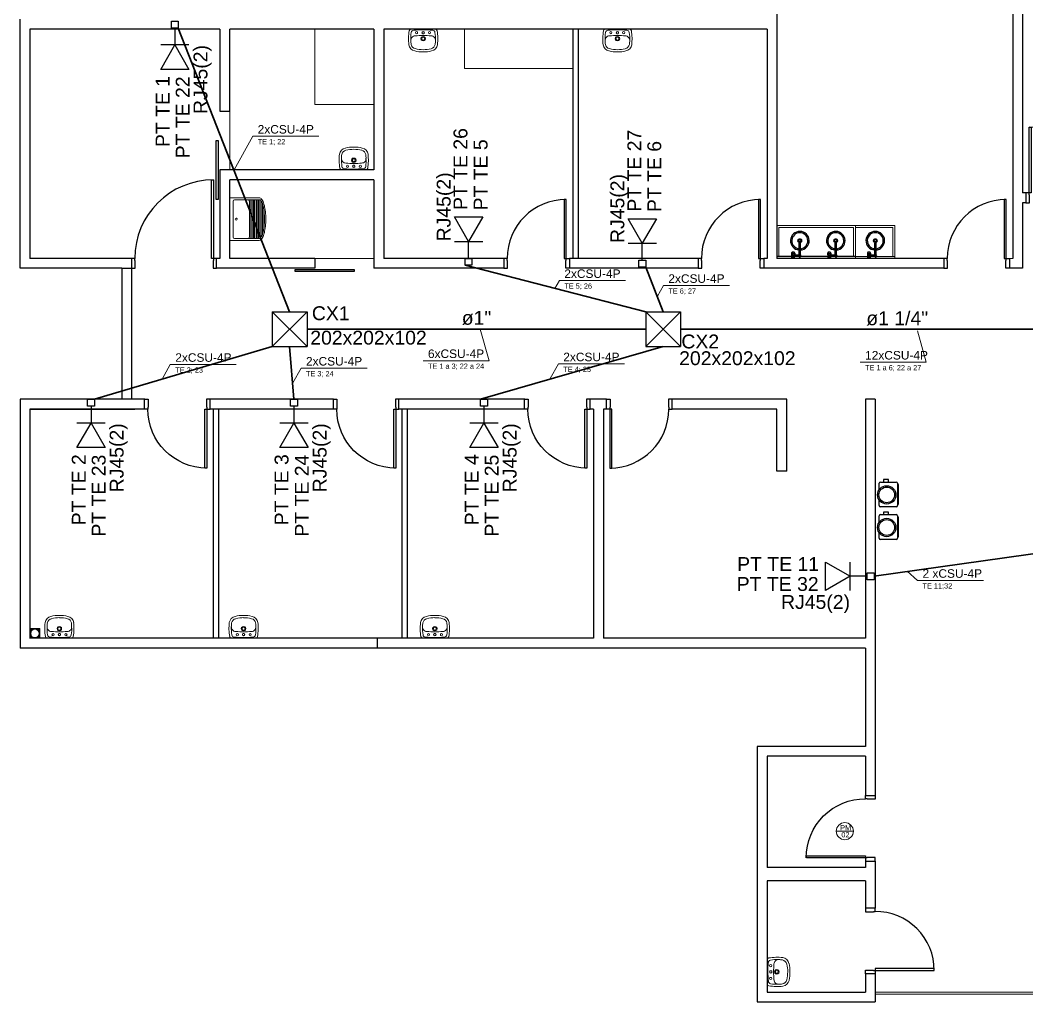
# Model space of a CAD drawing. Header units: millimetres. Extents: x -258 to 42, y -1396 to 15.
# Drawn here: x -258.31 to -242.95, y -95.62 to -80.64 of the extents above; entities that cross this region are included whole.
import ezdxf

# ---------------------------------------------------------------- set-up
doc = ezdxf.new("R2010")
doc.units = ezdxf.units.MM
doc.header["$LTSCALE"] = 10
doc.header["$MEASUREMENT"] = 0
doc.linetypes.add('HIDDEN', pattern=[9.525, 6.35, -3.175])
for name, color, linetype in [('APCOZ', 7, 'Continuous'), ('APCOZ-I', 251, 'Continuous'), ('Layout_Equipamentos', 7, 'Continuous'), ('P-SIMBOL', 170, 'Continuous'), ('PAREDES', 8, 'Continuous'), ('PORTAS', 8, 'Continuous'), ('TEXTO01', 7, 'Continuous'), ('TUBO DE COLETA', 7, 'Continuous')]:
    doc.layers.add(name, color=color, linetype=linetype)
for name, color, linetype, lineweight in [('at_Entity', 7, 'Continuous', 9), ('CE-Condutos', 6, 'Continuous', 30), ('CE-Textos condutos', 7, 'Continuous', 20), ('CE-Textos fios', 7, 'Continuous', 20), ('CE-Textos pontos', 5, 'Continuous', 20)]:
    doc.layers.add(name, color=color, linetype=linetype, lineweight=lineweight)
doc.styles.add('Arial', font='arial.ttf')
doc.styles.add('TEXTO1', font='swissko.ttf', dxfattribs={"width": 0.6, "height": 0.1})

# ---------------------------------------------------------------- blocks, each defined once
blk = doc.blocks.new('A$C1E546F2D')
at = {"layer": 'PORTAS'}
for points in [[(0.921, 0.15), (0.951, 0.15), (0.951, 1.05), (0.921, 1.05), (0.921, 0.15)], [(0, 0.15), (0, 0), (0.055, 0), (0.055, 0.121), (0.051, 0.121), (0.051, 0.15), (0, 0.15)], [(1.001, 0.15), (1.001, 0), (0.946, 0), (0.946, 0.121), (0.951, 0.121), (0.951, 0.15), (1.001, 0.15)]]:
    blk.add_lwpolyline(points, dxfattribs=at)
blk.add_arc((0.951, 0.15), 0.9, 90, 180, dxfattribs=at)
blk = doc.blocks.new('A$C339E2C68')
at = {"layer": 'PORTAS'}
blk.add_lwpolyline([(1.222, 1.351), (1.251, 1.351), (1.251, 0.15), (1.222, 0.15)], close=True, dxfattribs=at)
for points in [[(0.051, 0.15), (0, 0.15), (0, 0), (0.055, 0), (0.055, 0.121), (0.051, 0.121), (0.051, 0.15)], [(1.3, 0), (1.3, 0.15), (1.251, 0.15), (1.251, 0.121), (1.245, 0.121), (1.245, 0), (1.3, 0)]]:
    blk.add_lwpolyline(points, dxfattribs=at)
blk.add_arc((1.251, 0.15), 1.2, 90, 180, dxfattribs=at)
blk = doc.blocks.new('A$C47793E6F')
at = {"layer": 'PORTAS'}
blk.add_lwpolyline([(0.049, 1.152), (0.08, 1.152), (0.08, 0.15), (0.049, 0.15)], close=True, dxfattribs=at)
for points in [[(0, 0.15), (0, 0), (0.055, 0), (0.055, 0.121), (0.049, 0.121), (0.049, 0.15), (0, 0.15)], [(1.099, 0.15), (1.099, 0), (1.044, 0), (1.044, 0.121), (1.05, 0.121), (1.05, 0.15), (1.099, 0.15)]]:
    blk.add_lwpolyline(points, dxfattribs=at)
blk.add_arc((0.049, 0.15), 1.001, 0, 90, dxfattribs=at)
blk = doc.blocks.new('A$C05146D35')
at = {"layer": 'PORTAS'}
for points in [[(0.148, 1.001), (0, 1.001), (0, 0.946), (0.121, 0.946), (0.121, 0.951), (0.148, 0.951), (0.148, 1.001)], [(0.148, 0), (0, 0), (0, 0.055), (0.121, 0.055), (0.121, 0.051), (0.148, 0.051), (0.148, 0)], [(0.148, 0.08), (0.148, 0.051), (1.048, 0.051), (1.048, 0.08), (0.148, 0.08)]]:
    blk.add_lwpolyline(points, dxfattribs=at)
blk.add_arc((0.15, 0.051), 0.9, 0.0001, 90.1399, dxfattribs=at)
blk = doc.blocks.new('new block12')
at = {"layer": 'at_Entity', "color": 0}
for p, q in [((-0.19, 0), (0, 0)), ((-0.114, 0.055), (-0.108, 0.066)), ((-0.108, 0.042), (-0.114, 0.055)), ((-0.108, 0.066), (-0.097, 0.072)), ((-0.097, 0.036), (-0.108, 0.042)), ((-0.097, 0.072), (-0.085, 0.066)), ((-0.085, 0.042), (-0.097, 0.036)), ((-0.085, 0.066), (-0.08, 0.055)), ((-0.08, 0.055), (-0.085, 0.042)), ((-0.063, 0), (0.125, 0)), ((0, 0), (0.193, 0)), ((0.083, 0.055), (0.087, 0.066)), ((0.087, 0.042), (0.083, 0.055)), ((0.087, 0.066), (0.099, 0.072)), ((0.099, 0.036), (0.087, 0.042)), ((0.099, 0.072), (0.11, 0.066)), ((0.11, 0.042), (0.099, 0.036)), ((0.11, 0.066), (0.116, 0.055)), ((0.116, 0.055), (0.11, 0.042))]:
    blk.add_line(p, q, dxfattribs=at)
for centre, radius, start, end in [((-0.104, 0.219), 0.117, 102.514, 169.9443), ((-0.012, -0.125), 0.474, 88.698, 104.4219), ((0.014, -0.261), 0.577, 91.3524, 103.5038), ((0.01, -0.125), 0.474, 75.6368, 91.3415), ((-0.013, -0.257), 0.572, 76.4579, 88.6966), ((0.108, 0.225), 0.111, 7.7196, 79.5925), ((0.53, 0.153), 0.754, 173.4134, 189.6929), ((0.425, 0.149), 0.614, 177.3231, 189.2415), ((0.123, 0.188), 0.311, 171.3221, 181.8265), ((-0.117, 0.174), 0.0716, 176.6025, 219.5997), ((-0.102, 0.216), 0.0847, 102.9461, 167.2809), ((-0.001, 0.147), 0.0349, 150.0032, 209.9968), ((-0.001, 0.147), 0.0349, 90, 149.9929), ((-0.001, 0.147), 0.0222, 90, 180), ((-0.001, 0.147), 0.0349, 29.9968, 89.9993), ((-0.001, 0.147), 0.0222, 360, 90), ((-0.001, 0.147), 0.0349, 330.0032, 29.9968), ((0.105, 0.222), 0.0784, 8.4194, 78.3837), ((0.108, 0.173), 0.0781, 324.6525, 2.8394), ((-0.262, 0.132), 0.45, 349.782, 5.7972), ((-0.133, 0.188), 0.319, 357.9946, 8.1696), ((-0.531, 0.154), 0.753, 350.2791, 6.5765), ((-0.165, 0.045), 0.0522, 200.5417, 238.93), ((-0.143, 0.057), 0.0385, 188.7558, 265.6127), ((-0.121, 0.171), 0.0667, 220.3438, 269.4487), ((-0.007, 1.728), 1.716, 265.3753, 270.2103), ((0.002, 1.574), 1.475, 265.1896, 269.9391), ((-0.001, 0.147), 0.0349, 209.9968, 269.9993), ((-0.001, 0.147), 0.0222, 180, 270), ((-0.001, 0.056), 0.018, 150.0128, 209.9872), ((-0.001, 0.056), 0.018, 90, 150.0398), ((-0.001, 0.056), 0.018, 210.0191, 270.0367), ((-0.001, 0.147), 0.0222, 270.0097, 360), ((-0.001, 0.147), 0.0349, 270, 329.9929), ((-0.001, 1.452), 1.353, 270.0208, 275.0951), ((-0.001, 0.056), 0.018, 30.0191, 90.0367), ((-0.001, 0.056), 0.018, 270, 330.0398), ((-0.001, 1.892), 1.879, 270, 274.4144), ((-0.001, 0.056), 0.018, 330.0128, 29.9872), ((0.123, 0.168), 0.0631, 266.7732, 320.7547), ((0.141, 0.059), 0.0402, 273.114, 350.3928), ((0.174, 0.034), 0.0386, 297.8673, 348.5693)]:
    blk.add_arc(centre, radius, start, end, dxfattribs=at)
blk = doc.blocks.new('new block11')
at = {"layer": 'at_Entity', "color": 0}
for p, q in [((0, 0.325), (0.449, 0.325)), ((0, 0.325), (0, -0.325)), ((0.459, 0.323), (0.449, 0.325)), ((0.468, 0.321), (0.459, 0.323)), ((0.476, 0.314), (0.468, 0.321)), ((0.485, 0.306), (0.476, 0.314)), ((0.049, 0.274), (0.049, -0.276)), ((0.07, 0.295), (0.279, 0.295)), ((0.466, 0.295), (0.279, 0.295)), ((0.3, 0.274), (0.3, -0.276)), ((0.32, 0.295), (0.32, -0.295)), ((0.339, 0.295), (0.339, -0.295)), ((0.36, 0.295), (0.36, -0.295)), ((0.379, 0.295), (0.379, -0.295)), ((0.4, 0.295), (0.4, -0.295)), ((0.419, 0.295), (0.419, -0.295)), ((0.44, 0.295), (0.44, -0.295)), ((0.459, 0.295), (0.459, -0.295)), ((0.472, 0.287), (0.466, 0.295)), ((0.478, 0.278), (0.472, 0.287)), ((0.485, 0.268), (0.478, 0.278)), ((0.48, -0.275), (0.48, 0.275)), ((0.48, 0.275), (0.48, -0.275)), ((0.491, 0.295), (0.485, 0.306)), ((0.491, 0.253), (0.485, 0.268)), ((0.499, 0.28), (0.491, 0.295)), ((0.497, 0.238), (0.491, 0.253)), ((0.502, 0.221), (0.497, 0.238)), ((0.508, 0.266), (0.499, 0.28)), ((0.499, 0.23), (0.499, -0.23)), ((0.508, 0.202), (0.502, 0.221)), ((0.514, 0.249), (0.508, 0.266)), ((0.512, 0.181), (0.508, 0.202)), ((0.516, 0.16), (0.512, 0.181)), ((0.521, 0.23), (0.514, 0.249)), ((0.521, 0.139), (0.516, 0.16)), ((0.527, 0.208), (0.521, 0.23)), ((0.531, 0.185), (0.527, 0.208)), ((0.535, 0.162), (0.531, 0.185)), ((0.54, 0.136), (0.535, 0.162)), ((0.518, 0.149), (0.518, -0.149)), ((0.523, 0.115), (0.521, 0.139)), ((0.525, 0.092), (0.523, 0.115)), ((0.529, 0.045), (0.525, 0.092)), ((0.529, 0.022), (0.529, 0.045)), ((0.529, -0.001), (0.529, 0.022)), ((0.544, 0.111), (0.54, 0.136)), ((0.546, 0.084), (0.544, 0.111)), ((0.548, 0.056), (0.546, 0.084)), ((0.548, 0.029), (0.548, 0.056)), ((0.55, -0.001), (0.548, 0.029)), ((0.516, -0.16), (0.521, -0.139)), ((0.521, -0.139), (0.523, -0.115)), ((0.523, -0.115), (0.525, -0.092)), ((0.525, -0.092), (0.529, -0.045)), ((0.529, -0.022), (0.529, -0.001)), ((0.529, -0.045), (0.529, -0.022)), ((0.535, -0.162), (0.54, -0.136)), ((0.54, -0.136), (0.544, -0.111)), ((0.544, -0.111), (0.546, -0.084)), ((0.546, -0.084), (0.548, -0.056)), ((0.548, -0.029), (0.55, -0.001)), ((0.548, -0.056), (0.548, -0.029)), ((0.07, -0.295), (0.279, -0.295)), ((0.466, -0.295), (0.279, -0.295)), ((0.466, -0.295), (0.472, -0.289)), ((0.472, -0.289), (0.478, -0.278)), ((0.476, -0.314), (0.485, -0.306)), ((0.478, -0.278), (0.485, -0.268)), ((0.485, -0.268), (0.491, -0.253)), ((0.485, -0.306), (0.491, -0.295)), ((0.491, -0.253), (0.497, -0.238)), ((0.491, -0.295), (0.499, -0.282)), ((0.497, -0.238), (0.502, -0.221)), ((0.499, -0.282), (0.508, -0.266)), ((0.502, -0.221), (0.508, -0.202)), ((0.508, -0.202), (0.512, -0.181)), ((0.508, -0.266), (0.514, -0.249)), ((0.512, -0.181), (0.516, -0.16)), ((0.514, -0.249), (0.521, -0.23)), ((0.521, -0.23), (0.527, -0.208)), ((0.527, -0.208), (0.531, -0.187)), ((0.531, -0.187), (0.535, -0.162)), ((0, -0.325), (0.449, -0.325)), ((0.449, -0.325), (0.459, -0.325)), ((0.459, -0.325), (0.468, -0.321)), ((0.468, -0.321), (0.476, -0.314))]:
    blk.add_line(p, q, dxfattribs=at)
for centre, radius, start, end in [((0.069, 0.275), 0.0201, 90, 180), ((0.277, 0.271), 0.0239, 6.5549, 86.2395), ((0.098, 0), 0.0159, 90, 180), ((0.098, 0), 0.0159, 360, 90), ((0.098, 0), 0.0159, 180, 270), ((0.098, 0), 0.0159, 270, 0), ((0.069, -0.275), 0.0201, 180, 270), ((0.276, -0.27), 0.0248, 274.4216, 346.7859)]:
    blk.add_arc(centre, radius, start, end, dxfattribs=at)
blk = doc.blocks.new('A$C3E1E0E25')
at = {"linetype": 'HIDDEN'}
h = blk.add_hatch(color=7, dxfattribs=at)
h.dxf.hatch_style = 1
h.paths.add_polyline_path([(0.15, 0.148), (0, 0.148), (0, 0), (0.15, 0)])
h.paths.add_polyline_path([(0.012, 0.074, -1), (0.139, 0.074, -1)], flags=16)
at = {"layer": 'at_Entity'}
blk.add_lwpolyline([(0, 0.148), (0.15, 0.148), (0.15, 0), (0, 0)], close=True, dxfattribs=at)
blk.add_circle((0.075, 0.074), 0.0636, dxfattribs=at)
blk = doc.blocks.new('bebedouro')
for p, q in [((48032.214, -8896.667), (48032.214, -8896.571)), ((48032.234, -8896.551), (48032.474, -8896.551)), ((48032.494, -8896.571), (48032.494, -8896.911)), ((48032.214, -8896.911), (48032.214, -8896.827)), ((48032.474, -8896.931), (48032.234, -8896.931))]:
    blk.add_line(p, q)
for points in [[(48032.354, -8896.551), (48032.354, -8896.511), (48032.279, -8896.511), (48032.279, -8896.551)], [(48032.494, -8896.89), (48032.509, -8896.89), (48032.509, -8896.591), (48032.494, -8896.591)]]:
    blk.add_lwpolyline(points)
for radius in [0.14, 0.12]:
    blk.add_circle((48032.329, -8896.747), radius)
for centre, start, end in [((48032.234, -8896.571), 90, 180), ((48032.474, -8896.571), 0, 90), ((48032.234, -8896.911), 180, 270), ((48032.474, -8896.911), 270, 0)]:
    blk.add_arc(centre, 0.02, start, end)

msp = doc.modelspace()

# ---------------------------------------------------------------- linework, layer by layer
for centre, radius in [((-246.416, -84.003), 0.028), ((-246.416, -84.003), 0.0177), ((-245.867, -84.003), 0.028), ((-245.867, -84.003), 0.0177), ((-245.265, -84.003), 0.028), ((-245.265, -84.003), 0.0177)]:
    msp.add_circle(centre, radius)
for centre, radius, start, end in [((-246.416, -84.003), 0.142, 273.539, 265.6204), ((-245.867, -84.003), 0.142, 273.539, 265.6204), ((-245.265, -84.003), 0.142, 273.539, 265.6204), ((-246.416, -84.003), 0.122, 274.1108, 264.9123), ((-245.867, -84.003), 0.122, 274.1108, 264.9123), ((-245.265, -84.003), 0.122, 274.1108, 264.9123)]:
    msp.add_arc(centre, radius, start, end)
at = {"layer": 'APCOZ'}
for p, q in [((-246.427, -84.219), (-246.427, -84.048)), ((-246.407, -84.219), (-246.407, -84.048)), ((-245.875, -84.219), (-245.875, -84.048)), ((-245.855, -84.219), (-245.855, -84.048)), ((-245.27, -84.219), (-245.27, -84.048)), ((-245.25, -84.219), (-245.25, -84.048)), ((-246.536, -84.252), (-246.547, -84.273)), ((-246.544, -84.194), (-246.544, -84.215)), ((-246.536, -84.252), (-246.536, -84.228)), ((-246.501, -84.252), (-246.501, -84.243)), ((-246.431, -84.243), (-246.501, -84.243)), ((-246.501, -84.252), (-246.49, -84.273)), ((-246.431, -84.223), (-246.496, -84.223)), ((-246.494, -84.194), (-246.494, -84.215)), ((-245.985, -84.252), (-245.995, -84.273)), ((-245.992, -84.194), (-245.992, -84.215)), ((-245.985, -84.252), (-245.985, -84.228)), ((-245.949, -84.252), (-245.949, -84.243)), ((-245.88, -84.243), (-245.949, -84.243)), ((-245.949, -84.252), (-245.939, -84.273)), ((-245.88, -84.223), (-245.944, -84.223)), ((-245.942, -84.194), (-245.942, -84.215)), ((-245.379, -84.252), (-245.389, -84.273)), ((-245.386, -84.194), (-245.386, -84.215)), ((-245.379, -84.252), (-245.379, -84.228)), ((-245.343, -84.252), (-245.343, -84.243)), ((-245.274, -84.243), (-245.343, -84.243)), ((-245.343, -84.252), (-245.333, -84.273)), ((-245.274, -84.223), (-245.338, -84.223)), ((-245.336, -84.194), (-245.336, -84.215))]:
    msp.add_line(p, q, dxfattribs=at)
at = {"layer": 'APCOZ', "linetype": 'Continuous'}
for points in [[(-246.494, -84.193, 0), (-246.494, -84.19, 0), (-246.495, -84.187, 0), (-246.497, -84.184, 0), (-246.5, -84.181, 0), (-246.504, -84.179, 0), (-246.508, -84.178, 0), (-246.512, -84.177, 0), (-246.516, -84.176, 0), (-246.521, -84.176, 0), (-246.525, -84.177, 0), (-246.529, -84.178, 0), (-246.533, -84.179, 0), (-246.537, -84.181, 0), (-246.54, -84.184, 0), (-246.542, -84.187, 0), (-246.543, -84.19, 0), (-246.544, -84.193, 0)], [(-246.544, -84.215, 0), (-246.543, -84.218, 0), (-246.542, -84.221, 0), (-246.541, -84.223, 0), (-246.539, -84.226, 0), (-246.536, -84.228, 0)], [(-246.496, -84.223, 0), (-246.495, -84.221, 0), (-246.494, -84.22, 0), (-246.494, -84.218, 0), (-246.494, -84.217, 0), (-246.494, -84.215, 0)], [(-245.942, -84.193, 0), (-245.943, -84.19, 0), (-245.944, -84.187, 0), (-245.946, -84.184, 0), (-245.949, -84.181, 0), (-245.952, -84.179, 0), (-245.956, -84.178, 0), (-245.96, -84.177, 0), (-245.965, -84.176, 0), (-245.969, -84.176, 0), (-245.974, -84.177, 0), (-245.978, -84.178, 0), (-245.982, -84.179, 0), (-245.985, -84.181, 0), (-245.988, -84.184, 0), (-245.99, -84.187, 0), (-245.991, -84.19, 0), (-245.992, -84.193, 0)], [(-245.992, -84.215, 0), (-245.992, -84.218, 0), (-245.991, -84.221, 0), (-245.989, -84.223, 0), (-245.987, -84.226, 0), (-245.985, -84.228, 0)], [(-245.944, -84.223, 0), (-245.943, -84.221, 0), (-245.943, -84.22, 0), (-245.942, -84.218, 0), (-245.942, -84.217, 0), (-245.942, -84.215, 0)], [(-245.336, -84.193, 0), (-245.337, -84.19, 0), (-245.338, -84.187, 0), (-245.34, -84.184, 0), (-245.343, -84.181, 0), (-245.346, -84.179, 0), (-245.35, -84.178, 0), (-245.354, -84.177, 0), (-245.359, -84.176, 0), (-245.363, -84.176, 0), (-245.368, -84.177, 0), (-245.372, -84.178, 0), (-245.376, -84.179, 0), (-245.379, -84.181, 0), (-245.382, -84.184, 0), (-245.384, -84.187, 0), (-245.386, -84.19, 0), (-245.386, -84.193, 0)], [(-245.386, -84.215, 0), (-245.386, -84.218, 0), (-245.385, -84.221, 0), (-245.383, -84.223, 0), (-245.381, -84.226, 0), (-245.379, -84.228, 0)], [(-245.338, -84.223, 0), (-245.338, -84.221, 0), (-245.337, -84.22, 0), (-245.336, -84.218, 0), (-245.336, -84.217, 0), (-245.336, -84.215, 0)]]:
    msp.add_polyline3d(points, dxfattribs=at)
at = {"layer": 'APCOZ'}
for centre, radius, start, end in [((-246.417, -84.043), 0.0112, 333.7208, 206.2792), ((-245.865, -84.043), 0.0112, 333.7208, 206.2792), ((-245.26, -84.043), 0.0112, 333.7208, 206.2792), ((-246.417, -84.233), 0.0173, 125.4187, 144.5813), ((-246.417, -84.233), 0.0173, 215.4187, 324.5813), ((-246.417, -84.233), 0.0173, 35.4187, 54.5813), ((-246.417, -84.233), 0.0173, 324.5813, 35.4187), ((-245.865, -84.233), 0.0173, 125.4187, 144.5813), ((-245.865, -84.233), 0.0173, 215.4187, 324.5813), ((-245.865, -84.233), 0.0173, 35.4187, 54.5813), ((-245.865, -84.233), 0.0173, 324.5813, 35.4187), ((-245.26, -84.233), 0.0173, 125.4187, 144.5813), ((-245.26, -84.233), 0.0173, 215.4187, 324.5813), ((-245.26, -84.233), 0.0173, 35.4187, 54.5813), ((-245.26, -84.233), 0.0173, 324.5813, 35.4187)]:
    msp.add_arc(centre, radius, start, end, dxfattribs=at)
at = {"layer": 'APCOZ-I'}
for p, q in [((-246.427, -84.048), (-246.427, -84.043)), ((-246.407, -84.048), (-246.407, -84.043)), ((-245.875, -84.048), (-245.875, -84.043)), ((-245.855, -84.048), (-245.855, -84.043)), ((-245.27, -84.048), (-245.27, -84.043)), ((-245.25, -84.048), (-245.25, -84.043)), ((-246.536, -84.252), (-246.501, -84.252)), ((-246.534, -84.207), (-246.534, -84.229)), ((-246.503, -84.207), (-246.503, -84.229)), ((-246.501, -84.243), (-246.501, -84.228)), ((-246.427, -84.236), (-246.427, -84.219)), ((-246.407, -84.236), (-246.407, -84.219)), ((-245.985, -84.252), (-245.949, -84.252)), ((-245.983, -84.207), (-245.983, -84.229)), ((-245.951, -84.207), (-245.951, -84.229)), ((-245.949, -84.243), (-245.949, -84.228)), ((-245.875, -84.236), (-245.875, -84.219)), ((-245.855, -84.236), (-245.855, -84.219)), ((-245.379, -84.252), (-245.343, -84.252)), ((-245.377, -84.207), (-245.377, -84.229)), ((-245.345, -84.207), (-245.345, -84.229)), ((-245.343, -84.243), (-245.343, -84.228)), ((-245.27, -84.236), (-245.27, -84.219)), ((-245.25, -84.236), (-245.25, -84.219))]:
    msp.add_line(p, q, dxfattribs=at)
at = {"layer": 'APCOZ-I', "linetype": 'Continuous'}
for points in [[(-246.544, -84.193, 0), (-246.543, -84.196, 0), (-246.542, -84.199, 0), (-246.541, -84.202, 0), (-246.538, -84.204, 0), (-246.535, -84.207, 0)], [(-246.538, -84.19, 0), (-246.538, -84.192, 0), (-246.536, -84.194, 0), (-246.534, -84.196, 0), (-246.532, -84.198, 0), (-246.529, -84.199, 0), (-246.525, -84.2, 0), (-246.521, -84.201, 0), (-246.518, -84.201, 0), (-246.514, -84.2, 0), (-246.51, -84.2, 0), (-246.507, -84.198, 0), (-246.504, -84.197, 0), (-246.501, -84.195, 0), (-246.5, -84.193, 0), (-246.499, -84.191, 0), (-246.499, -84.189, 0), (-246.5, -84.187, 0), (-246.501, -84.185, 0), (-246.504, -84.183, 0), (-246.507, -84.181, 0), (-246.51, -84.18, 0), (-246.514, -84.18, 0), (-246.518, -84.179, 0), (-246.521, -84.179, 0), (-246.525, -84.18, 0), (-246.529, -84.181, 0), (-246.532, -84.182, 0), (-246.534, -84.184, 0), (-246.536, -84.186, 0), (-246.538, -84.188, 0), (-246.538, -84.19, 0)], [(-246.536, -84.228, 0), (-246.536, -84.228, 0), (-246.536, -84.228, 0), (-246.535, -84.228, 0), (-246.535, -84.228, 0), (-246.535, -84.228, 0)], [(-246.502, -84.207, 0), (-246.499, -84.205, 0), (-246.497, -84.202, 0), (-246.495, -84.199, 0), (-246.494, -84.197, 0), (-246.494, -84.194, 0)], [(-246.502, -84.228, 0), (-246.502, -84.228, 0), (-246.502, -84.228, 0), (-246.501, -84.228, 0), (-246.501, -84.228, 0), (-246.501, -84.228, 0)], [(-246.501, -84.228, 0), (-246.5, -84.227, 0), (-246.499, -84.226, 0), (-246.498, -84.225, 0), (-246.497, -84.224, 0), (-246.496, -84.223, 0)], [(-245.992, -84.193, 0), (-245.992, -84.196, 0), (-245.991, -84.199, 0), (-245.989, -84.202, 0), (-245.987, -84.204, 0), (-245.984, -84.207, 0)], [(-245.986, -84.19, 0), (-245.986, -84.192, 0), (-245.985, -84.194, 0), (-245.983, -84.196, 0), (-245.98, -84.198, 0), (-245.977, -84.199, 0), (-245.974, -84.2, 0), (-245.97, -84.201, 0), (-245.966, -84.201, 0), (-245.962, -84.2, 0), (-245.958, -84.2, 0), (-245.955, -84.198, 0), (-245.952, -84.197, 0), (-245.95, -84.195, 0), (-245.948, -84.193, 0), (-245.948, -84.191, 0), (-245.948, -84.189, 0), (-245.948, -84.187, 0), (-245.95, -84.185, 0), (-245.952, -84.183, 0), (-245.955, -84.181, 0), (-245.958, -84.18, 0), (-245.962, -84.18, 0), (-245.966, -84.179, 0), (-245.97, -84.179, 0), (-245.974, -84.18, 0), (-245.977, -84.181, 0), (-245.98, -84.182, 0), (-245.983, -84.184, 0), (-245.985, -84.186, 0), (-245.986, -84.188, 0), (-245.986, -84.19, 0)], [(-245.985, -84.228, 0), (-245.984, -84.228, 0), (-245.984, -84.228, 0), (-245.984, -84.228, 0), (-245.984, -84.228, 0), (-245.983, -84.228, 0)], [(-245.951, -84.228, 0), (-245.95, -84.228, 0), (-245.95, -84.228, 0), (-245.95, -84.228, 0), (-245.95, -84.228, 0), (-245.949, -84.228, 0)], [(-245.95, -84.207, 0), (-245.947, -84.205, 0), (-245.945, -84.202, 0), (-245.943, -84.199, 0), (-245.942, -84.197, 0), (-245.942, -84.194, 0)], [(-245.949, -84.228, 0), (-245.948, -84.227, 0), (-245.947, -84.226, 0), (-245.946, -84.225, 0), (-245.945, -84.224, 0), (-245.944, -84.223, 0)], [(-245.386, -84.193, 0), (-245.386, -84.196, 0), (-245.385, -84.199, 0), (-245.383, -84.202, 0), (-245.381, -84.204, 0), (-245.378, -84.207, 0)], [(-245.381, -84.19, 0), (-245.38, -84.192, 0), (-245.379, -84.194, 0), (-245.377, -84.196, 0), (-245.374, -84.198, 0), (-245.371, -84.199, 0), (-245.368, -84.2, 0), (-245.364, -84.201, 0), (-245.36, -84.201, 0), (-245.356, -84.2, 0), (-245.352, -84.2, 0), (-245.349, -84.198, 0), (-245.346, -84.197, 0), (-245.344, -84.195, 0), (-245.342, -84.193, 0), (-245.342, -84.191, 0), (-245.342, -84.189, 0), (-245.342, -84.187, 0), (-245.344, -84.185, 0), (-245.346, -84.183, 0), (-245.349, -84.181, 0), (-245.352, -84.18, 0), (-245.356, -84.18, 0), (-245.36, -84.179, 0), (-245.364, -84.179, 0), (-245.368, -84.18, 0), (-245.371, -84.181, 0), (-245.374, -84.182, 0), (-245.377, -84.184, 0), (-245.379, -84.186, 0), (-245.38, -84.188, 0), (-245.381, -84.19, 0)], [(-245.379, -84.228, 0), (-245.378, -84.228, 0), (-245.378, -84.228, 0), (-245.378, -84.228, 0), (-245.378, -84.228, 0), (-245.377, -84.228, 0)], [(-245.345, -84.228, 0), (-245.344, -84.228, 0), (-245.344, -84.228, 0), (-245.344, -84.228, 0), (-245.344, -84.228, 0), (-245.343, -84.228, 0)], [(-245.344, -84.207, 0), (-245.342, -84.205, 0), (-245.339, -84.202, 0), (-245.337, -84.199, 0), (-245.336, -84.197, 0), (-245.336, -84.194, 0)], [(-245.343, -84.228, 0), (-245.342, -84.227, 0), (-245.341, -84.226, 0), (-245.34, -84.225, 0), (-245.339, -84.224, 0), (-245.338, -84.223, 0)]]:
    msp.add_polyline3d(points, dxfattribs=at)
at = {"layer": 'APCOZ-I'}
for centre, radius, start, end in [((-246.417, -84.043), 0.01, 0, 180), ((-246.417, -84.109), 0.0233, 244.5555, 295.4445), ((-245.865, -84.043), 0.01, 0, 180), ((-245.865, -84.109), 0.0233, 244.5555, 295.4445), ((-245.26, -84.043), 0.01, 0, 180), ((-245.26, -84.109), 0.0233, 244.5555, 295.4445), ((-246.519, -84.548), 0.279, 84.3752, 95.6248), ((-246.519, -84.323), 0.0816, 77.5382, 102.4618), ((-246.534, -84.205), 0.002, 237.8441, 296.0251), ((-246.534, -84.227), 0.002, 238.4325, 285.6861), ((-246.519, -84.237), 0.0335, 63.9749, 116.0251), ((-246.519, -84.281), 0.0549, 74.3139, 105.6861), ((-246.503, -84.205), 0.002, 243.9749, 302.1559), ((-246.503, -84.227), 0.002, 254.314, 301.5675), ((-246.417, -84.233), 0.0173, 144.5813, 215.4187), ((-246.417, -84.233), 0.0126, 142.2518, 37.7482), ((-246.417, -84.215), 0.0233, 244.5555, 295.4445), ((-245.967, -84.548), 0.279, 84.3752, 95.6248), ((-245.967, -84.323), 0.0816, 77.5382, 102.4618), ((-245.983, -84.205), 0.002, 237.8441, 296.0251), ((-245.982, -84.227), 0.002, 238.4325, 285.6861), ((-245.967, -84.237), 0.0335, 63.9749, 116.0251), ((-245.967, -84.281), 0.0549, 74.3139, 105.6861), ((-245.951, -84.205), 0.002, 243.9749, 302.1559), ((-245.952, -84.227), 0.002, 254.314, 301.5675), ((-245.865, -84.233), 0.0173, 144.5813, 215.4187), ((-245.865, -84.233), 0.0126, 142.2518, 37.7482), ((-245.865, -84.215), 0.0233, 244.5555, 295.4445), ((-245.361, -84.548), 0.279, 84.3752, 95.6248), ((-245.361, -84.323), 0.0816, 77.5382, 102.4618), ((-245.377, -84.205), 0.002, 237.8441, 296.0251), ((-245.376, -84.227), 0.002, 238.4325, 285.6861), ((-245.361, -84.237), 0.0335, 63.9749, 116.0251), ((-245.361, -84.281), 0.0549, 74.3139, 105.6861), ((-245.345, -84.205), 0.002, 243.9749, 302.1559), ((-245.346, -84.227), 0.002, 254.314, 301.5675), ((-245.26, -84.233), 0.0173, 144.5813, 215.4187), ((-245.26, -84.233), 0.0126, 142.2518, 37.7482), ((-245.26, -84.215), 0.0233, 244.5555, 295.4445)]:
    msp.add_arc(centre, radius, start, end, dxfattribs=at)
at = {"layer": 'at_Entity', "color": 0}
for p, q in [((-253.814, -80.773), (-253.814, -81.924)), ((-251.53, -80.773), (-251.53, -81.374)), ((-251.53, -81.374), (-249.88, -81.374)), ((-255.113, -82.024), (-255.113, -82.923)), ((-252.914, -81.924), (-253.814, -81.924)), ((-244.965, -83.772), (-245.565, -83.772)), ((-244.995, -83.802), (-245.565, -83.802)), ((-244.995, -83.802), (-244.995, -84.243)), ((-244.965, -83.772), (-244.965, -84.273)), ((-253.814, -84.273), (-252.914, -84.273)), ((-244.965, -84.243), (-245.565, -84.243)), ((-243.168, -84.273), (-243.216, -84.273)), ((-253.533, -86.423), (-253.733, -86.423)), ((-245.267, -95.469), (-242.141, -95.469)), ((-242.141, -95.501), (-245.267, -95.501))]:
    msp.add_line(p, q, dxfattribs=at)
at = {"layer": 'at_Entity', "color": 150, "true_color": 0x007fff}
for p, q in [((-258.312, -82.674), (-258.312, -82.373)), ((-257.231, -84.424), (-256.931, -84.424)), ((-258.312, -88.472), (-258.312, -88.173)), ((-255.507, -90.222), (-255.206, -90.222)), ((-249.507, -90.222), (-249.209, -90.222)), ((-246.016, -95.62), (-246.316, -95.62))]:
    msp.add_line(p, q, dxfattribs=at)
at = {"layer": 'at_Entity', "color": 3}
for p, q in [((-245.565, -83.772), (-246.765, -83.772)), ((-245.595, -83.802), (-246.735, -83.802)), ((-246.735, -83.802), (-246.735, -84.243)), ((-245.595, -83.802), (-245.595, -84.243)), ((-245.565, -83.772), (-245.565, -84.273))]:
    msp.add_line(p, q, dxfattribs=at)
at = {"layer": 'at_Entity', "color": 7}
msp.add_line((-246.53, -95.469), (-246.562, -95.469), dxfattribs=at)
at = {"layer": 'at_Entity', "color": 0}
for centre, radius, start, end in [((-246.416, -84.003), 0.0307, 90, 180), ((-246.416, -84.003), 0.0307, 180, 270), ((-246.416, -84.003), 0.018, 90, 180), ((-246.416, -84.003), 0.018, 180, 270), ((-246.416, -84.003), 0.0307, 360, 90), ((-246.416, -84.003), 0.018, 360, 90), ((-246.416, -84.003), 0.018, 270, 0), ((-246.416, -84.003), 0.0307, 270, 0), ((-245.867, -84.003), 0.0307, 90, 180), ((-245.867, -84.003), 0.0307, 90, 180), ((-245.867, -84.003), 0.0307, 180, 270), ((-245.867, -84.003), 0.0307, 180, 270), ((-245.867, -84.003), 0.018, 90, 180), ((-245.867, -84.003), 0.018, 90, 180), ((-245.867, -84.003), 0.018, 180, 270), ((-245.867, -84.003), 0.018, 180, 270), ((-245.867, -84.003), 0.0307, 360, 90), ((-245.867, -84.003), 0.0307, 360, 90), ((-245.867, -84.003), 0.018, 360, 90), ((-245.867, -84.003), 0.018, 360, 90), ((-245.867, -84.003), 0.018, 270, 0), ((-245.867, -84.003), 0.0307, 270, 0), ((-245.867, -84.003), 0.018, 270, 0), ((-245.867, -84.003), 0.0307, 270, 0), ((-245.265, -84.003), 0.0307, 90, 180), ((-245.265, -84.003), 0.0307, 180, 270), ((-245.265, -84.003), 0.018, 90, 180), ((-245.265, -84.003), 0.018, 180, 270), ((-245.265, -84.003), 0.0307, 360, 90), ((-245.265, -84.003), 0.018, 360, 90), ((-245.265, -84.003), 0.018, 270, 0), ((-245.265, -84.003), 0.0307, 270, 0)]:
    msp.add_arc(centre, radius, start, end, dxfattribs=at)
at = {"layer": 'CE-Condutos', "linetype": 'Continuous'}
for p, q in [((-255.899, -80.757), (-254.2, -85.087)), ((-251.524, -84.379), (-248.768, -85.09)), ((-248.768, -84.405), (-248.503, -85.09)), ((-253.935, -85.352), (-248.768, -85.355)), ((-248.238, -85.355), (-242.609, -85.355)), ((-257.178, -86.423), (-254.465, -85.617)), ((-254.134, -86.423), (-254.2, -85.617)), ((-251.288, -86.423), (-248.503, -85.62)), ((-245.284, -89.125), (-242.609, -88.744))]:
    msp.add_line(p, q, dxfattribs=at)
at = {"layer": 'CE-Textos fios'}
for p, q in [((-255.049, -82.922), (-254.763, -82.409)), ((-254.763, -82.409), (-253.757, -82.409)), ((-254.763, -82.409), (-253.757, -82.409)), ((-250.152, -84.733), (-250.084, -84.612)), ((-250.084, -84.612), (-249.077, -84.612)), ((-250.084, -84.612), (-249.077, -84.612)), ((-248.589, -84.852), (-248.497, -84.687)), ((-248.497, -84.687), (-247.49, -84.687)), ((-248.497, -84.687), (-247.49, -84.687)), ((-251.294, -85.354), (-251.158, -85.834)), ((-244.623, -85.377), (-244.488, -85.857)), ((-251.158, -85.834), (-252.165, -85.834)), ((-251.158, -85.834), (-252.165, -85.834)), ((-244.488, -85.857), (-245.494, -85.857)), ((-244.488, -85.857), (-245.494, -85.857)), ((-256.145, -86.116), (-256.021, -85.892)), ((-256.021, -85.892), (-255.014, -85.892)), ((-256.021, -85.892), (-255.014, -85.892)), ((-254.151, -86.174), (-254.026, -85.95)), ((-254.026, -85.95), (-253.019, -85.95)), ((-254.026, -85.95), (-253.019, -85.95)), ((-250.225, -86.108), (-250.1, -85.883)), ((-250.1, -85.883), (-249.093, -85.883)), ((-250.1, -85.883), (-249.093, -85.883)), ((-244.779, -89.046), (-244.619, -89.188)), ((-244.619, -89.188), (-243.612, -89.188)), ((-244.619, -89.188), (-243.612, -89.188))]:
    msp.add_line(p, q, dxfattribs=at)
at = {"layer": 'P-SIMBOL'}
for p, q in [((-256.005, -80.651), (-255.899, -80.651)), ((-256.005, -80.757), (-256.005, -80.651)), ((-255.899, -80.757), (-256.005, -80.757)), ((-255.952, -80.757), (-255.952, -81.014)), ((-255.899, -80.651), (-255.899, -80.757)), ((-256.168, -81.389), (-255.952, -81.014)), ((-255.736, -81.014), (-256.168, -81.014)), ((-255.952, -81.014), (-255.736, -81.389)), ((-255.736, -81.389), (-256.168, -81.389)), ((-251.687, -83.641), (-251.255, -83.641)), ((-251.471, -84.016), (-251.687, -83.641)), ((-251.255, -83.641), (-251.471, -84.016)), ((-249.037, -83.667), (-248.605, -83.667)), ((-248.821, -84.042), (-249.037, -83.667)), ((-248.605, -83.667), (-248.821, -84.042)), ((-251.687, -84.016), (-251.255, -84.016)), ((-251.471, -84.273), (-251.471, -84.016)), ((-249.037, -84.042), (-248.605, -84.042)), ((-248.821, -84.299), (-248.821, -84.042)), ((-251.524, -84.273), (-251.418, -84.273)), ((-251.524, -84.379), (-251.524, -84.273)), ((-251.418, -84.273), (-251.418, -84.379)), ((-248.874, -84.299), (-248.768, -84.299)), ((-248.874, -84.405), (-248.874, -84.299)), ((-248.768, -84.299), (-248.768, -84.405)), ((-251.418, -84.379), (-251.524, -84.379)), ((-248.768, -84.405), (-248.874, -84.405)), ((-254.465, -85.087), (-253.935, -85.087)), ((-254.465, -85.087), (-254.465, -85.617)), ((-254.465, -85.087), (-253.935, -85.617)), ((-253.935, -85.087), (-254.465, -85.617)), ((-253.935, -85.087), (-253.935, -85.617)), ((-248.768, -85.09), (-248.238, -85.09)), ((-248.768, -85.09), (-248.768, -85.62)), ((-248.768, -85.09), (-248.238, -85.62)), ((-248.238, -85.09), (-248.768, -85.62)), ((-248.238, -85.09), (-248.238, -85.62)), ((-254.465, -85.617), (-253.935, -85.617)), ((-248.768, -85.62), (-248.238, -85.62)), ((-257.284, -86.423), (-257.178, -86.423)), ((-257.284, -86.529), (-257.284, -86.423)), ((-257.178, -86.423), (-257.178, -86.529)), ((-254.187, -86.423), (-254.081, -86.423)), ((-254.187, -86.529), (-254.187, -86.423)), ((-254.081, -86.423), (-254.081, -86.529)), ((-251.288, -86.423), (-251.182, -86.423)), ((-251.288, -86.529), (-251.288, -86.423)), ((-251.182, -86.423), (-251.182, -86.529)), ((-257.178, -86.529), (-257.284, -86.529)), ((-257.231, -86.529), (-257.231, -86.786)), ((-254.081, -86.529), (-254.187, -86.529)), ((-254.134, -86.529), (-254.134, -86.786)), ((-251.182, -86.529), (-251.288, -86.529)), ((-251.235, -86.529), (-251.235, -86.786)), ((-257.447, -87.161), (-257.231, -86.786)), ((-257.015, -86.786), (-257.447, -86.786)), ((-257.231, -86.786), (-257.015, -87.161)), ((-254.35, -87.161), (-254.134, -86.786)), ((-253.918, -86.786), (-254.35, -86.786)), ((-254.134, -86.786), (-253.918, -87.161)), ((-251.451, -87.161), (-251.235, -86.786)), ((-251.019, -86.786), (-251.451, -86.786)), ((-251.235, -86.786), (-251.019, -87.161)), ((-257.015, -87.161), (-257.447, -87.161)), ((-253.918, -87.161), (-254.35, -87.161)), ((-251.019, -87.161), (-251.451, -87.161)), ((-246.022, -89.341), (-246.022, -88.909)), ((-246.022, -88.909), (-245.647, -89.125)), ((-245.647, -89.341), (-245.647, -88.909)), ((-245.39, -89.178), (-245.39, -89.072)), ((-245.39, -89.072), (-245.284, -89.072)), ((-245.284, -89.072), (-245.284, -89.178)), ((-245.647, -89.125), (-246.022, -89.341)), ((-245.39, -89.125), (-245.647, -89.125)), ((-245.284, -89.178), (-245.39, -89.178))]:
    msp.add_line(p, q, dxfattribs=at)
at = {"layer": 'PAREDES'}
for p, q in [((-243.018, -77.125), (-243.018, -83.272)), ((-246.765, -77.324), (-246.765, -84.273)), ((-243.168, -77.324), (-243.168, -84.273)), ((-258.312, -84.424), (-258.312, -80.623)), ((-258.162, -80.773), (-258.162, -84.273)), ((-255.263, -80.773), (-258.162, -80.773)), ((-255.263, -80.773), (-255.263, -82.024)), ((-255.113, -82.024), (-255.113, -80.773)), ((-252.914, -80.773), (-255.113, -80.773)), ((-252.914, -80.773), (-252.914, -82.923)), ((-246.915, -80.773), (-252.764, -80.773)), ((-252.764, -80.773), (-252.764, -84.273)), ((-249.88, -80.773), (-249.88, -84.271)), ((-249.8, -80.773), (-249.8, -84.271)), ((-246.915, -80.773), (-246.915, -84.273)), ((-255.263, -82.024), (-255.113, -82.024)), ((-252.914, -82.923), (-255.263, -82.923)), ((-255.263, -82.923), (-255.263, -84.273)), ((-255.113, -84.273), (-255.113, -83.073)), ((-252.914, -83.073), (-255.113, -83.073)), ((-252.914, -83.073), (-252.914, -84.424)), ((-242.967, -83.272), (-243.018, -83.272)), ((-243.018, -83.423), (-243.018, -84.424)), ((-242.967, -83.423), (-243.018, -83.423)), ((-256.613, -84.273), (-258.162, -84.273)), ((-255.263, -84.273), (-255.314, -84.273)), ((-253.814, -84.273), (-255.113, -84.273)), ((-253.814, -84.273), (-253.814, -84.424)), ((-250.932, -84.273), (-252.764, -84.273)), ((-247.965, -84.273), (-249.931, -84.273)), ((-246.915, -84.273), (-246.966, -84.273)), ((-244.217, -84.273), (-246.765, -84.273)), ((-256.763, -84.424), (-258.312, -84.424)), ((-256.763, -84.424), (-256.763, -86.423)), ((-256.763, -84.424), (-256.613, -84.424)), ((-256.613, -84.424), (-256.613, -86.423)), ((-253.814, -84.424), (-255.314, -84.424)), ((-250.932, -84.424), (-252.914, -84.424)), ((-247.965, -84.424), (-249.931, -84.424)), ((-244.217, -84.424), (-246.966, -84.424)), ((-243.018, -84.424), (-243.216, -84.424)), ((-256.412, -86.423), (-258.312, -86.423)), ((-258.312, -86.423), (-258.312, -90.222)), ((-253.533, -86.423), (-255.414, -86.423)), ((-250.614, -86.423), (-252.532, -86.423)), ((-249.366, -86.423), (-249.615, -86.423)), ((-246.615, -86.423), (-248.365, -86.423)), ((-246.615, -87.521), (-246.615, -86.423)), ((-245.267, -86.423), (-245.415, -86.423)), ((-245.415, -86.423), (-245.415, -90.071)), ((-245.267, -86.423), (-245.267, -92.47)), ((-256.412, -86.573), (-258.162, -86.573)), ((-258.162, -86.573), (-258.162, -90.071)), ((-258.162, -86.573), (-256.562, -86.573)), ((-258.162, -86.573), (-258.162, -90.073)), ((-253.533, -86.573), (-255.414, -86.573)), ((-255.362, -90.071), (-255.362, -86.573)), ((-255.282, -90.071), (-255.282, -86.573)), ((-250.614, -86.573), (-252.532, -86.573)), ((-252.483, -90.071), (-252.483, -86.573)), ((-252.403, -90.071), (-252.403, -86.573)), ((-249.565, -86.573), (-249.615, -86.573)), ((-249.565, -86.573), (-249.565, -90.071)), ((-249.366, -86.573), (-249.414, -86.573)), ((-249.414, -86.573), (-249.414, -90.071)), ((-246.765, -86.573), (-248.365, -86.573)), ((-246.765, -87.521), (-246.765, -86.573)), ((-246.615, -87.521), (-246.765, -87.521)), ((-249.565, -90.071), (-258.162, -90.071)), ((-252.864, -90.071), (-252.864, -90.222)), ((-245.415, -90.071), (-249.414, -90.071)), ((-245.415, -90.222), (-258.312, -90.222)), ((-245.415, -90.222), (-245.415, -90.721)), ((-245.415, -90.222), (-245.415, -90.721)), ((-245.415, -90.222), (-245.415, -91.722)), ((-245.415, -90.721), (-245.415, -91.722)), ((-245.415, -90.721), (-245.415, -91.722)), ((-247.066, -91.722), (-247.066, -95.62)), ((-247.066, -91.722), (-247.066, -95.62)), ((-245.415, -91.722), (-247.066, -91.722)), ((-247.066, -91.722), (-247.066, -95.62)), ((-245.415, -91.872), (-246.915, -91.872)), ((-246.915, -91.872), (-246.915, -93.571)), ((-245.415, -91.872), (-245.415, -92.47)), ((-245.415, -93.471), (-245.415, -93.571)), ((-245.267, -93.471), (-245.267, -94.191)), ((-245.415, -93.571), (-246.915, -93.571)), ((-245.415, -93.77), (-246.915, -93.77)), ((-246.915, -93.77), (-246.915, -95.469)), ((-245.415, -93.77), (-245.415, -94.191)), ((-245.415, -95.19), (-245.415, -95.469)), ((-245.267, -95.19), (-245.267, -95.62)), ((-246.915, -95.469), (-245.415, -95.469)), ((-245.267, -95.501), (-245.267, -95.62)), ((-247.066, -95.62), (-245.267, -95.62))]:
    msp.add_line(p, q, dxfattribs=at)
at = {"layer": 'PAREDES', "color": 3}
msp.add_line((-245.565, -84.243), (-246.765, -84.243), dxfattribs=at)
at = {"layer": 'PORTAS'}
for points in [[(-255.322, -82.475), (-255.293, -82.475), (-255.293, -83.374), (-255.322, -83.374)], [(-254.114, -84.472), (-254.114, -84.443), (-253.214, -84.443), (-253.214, -84.472)]]:
    msp.add_lwpolyline(points, close=True, dxfattribs=at)
at = {"layer": 'TEXTO01', "lineweight": 9}
msp.add_line((-245.859, -93.015), (-245.597, -93.015), dxfattribs=at)
msp.add_circle((-245.729, -93.015), 0.131, dxfattribs=at)

# ---------------------------------------------------------------- block references
at = {"xscale": -1}
msp.add_blockref('A$C05146D35', (-245.267, -93.471), dxfattribs=at)
msp.add_blockref('A$C05146D35', (-245.415, -95.19))
at = {"layer": 'Layout_Equipamentos'}
for p, rotation in [((-252.164, -80.773), 180), ((-249.2, -80.773), 180), ((-246.915, -95.163), 270)]:
    msp.add_blockref('new block12', p, dxfattribs=dict(at, rotation=rotation))
for p in [(-253.221, -82.923), (-257.713, -90.071), (-254.902, -90.071), (-251.984, -90.071)]:
    msp.add_blockref('new block12', p, dxfattribs=at)
at = {"layer": 'Layout_Equipamentos', "xscale": -1, "rotation": 180.0000018363692}
msp.add_blockref('new block11', (-255.113, -83.673), dxfattribs=at)
at = {"layer": 'PORTAS'}
for name, p in [('A$C47793E6F', (-242.967, -83.423)), ('A$C339E2C68', (-256.614, -84.424)), ('A$C1E546F2D', (-250.932, -84.424)), ('A$C1E546F2D', (-247.968, -84.424)), ('A$C1E546F2D', (-244.218, -84.424))]:
    msp.add_blockref(name, p, dxfattribs=at)
at = {"layer": 'PORTAS', "xscale": -1, "rotation": 180}
for p in [(-256.415, -86.423), (-253.533, -86.423), (-250.617, -86.423)]:
    msp.add_blockref('A$C1E546F2D', p, dxfattribs=at)
at = {"layer": 'PORTAS', "rotation": 180}
msp.add_blockref('A$C1E546F2D', (-248.364, -86.423), dxfattribs=at)
at = {"layer": 'TEXTO01'}
for p in [(-48277.419, 8808.865), (-48277.419, 8808.367)]:
    msp.add_blockref('bebedouro', p, dxfattribs=at)
at = {"layer": 'TUBO DE COLETA'}
msp.add_blockref('A$C3E1E0E25', (-258.162, -90.071), dxfattribs=at)

# ---------------------------------------------------------------- texts
at = {"layer": 'CE-Textos condutos', "char_height": 0.2118, "attachment_point": 8, "line_spacing_factor": 0.798, "style": 'Arial'}
for s, insert, width in [('ø1"', (-251.349, -85.291), 0.76248), ('ø1 1/4"', (-244.93, -85.298), 1.77912)]:
    msp.add_mtext(s, dxfattribs=dict(at, insert=insert, width=width))
at = {"layer": 'CE-Textos fios', "attachment_point": 7, "line_spacing_factor": 0.798, "style": 'Arial'}
for s, insert, char_height, width in [('2xCSU-4P', (-254.688, -82.37), 0.13, 1.248), ('TE 1; 22', (-254.688, -82.547), 0.08, 0.768), ('2xCSU-4P', (-250.009, -84.573), 0.13, 1.248), ('2xCSU-4P', (-248.422, -84.648), 0.13, 1.248), ('TE 5; 26', (-250.009, -84.751), 0.08, 0.768), ('TE 6; 27', (-248.422, -84.826), 0.08, 0.768), ('6xCSU-4P', (-252.09, -85.795), 0.13, 1.248), ('2xCSU-4P', (-250.025, -85.844), 0.13, 1.248), ('12xCSU-4P', (-245.42, -85.818), 0.13, 1.248), ('2xCSU-4P', (-255.945, -85.853), 0.13, 1.248), ('2xCSU-4P', (-253.951, -85.91), 0.13, 1.248), ('TE 2; 23', (-255.945, -86.031), 0.08, 0.768), ('TE 3; 24', (-253.951, -86.088), 0.08, 0.768), ('TE 1 a 3; 22 a 24', (-252.09, -85.973), 0.08, 1.632), ('TE 4; 25', (-250.025, -86.022), 0.08, 0.768), ('TE 1 a 6; 22 a 27', (-245.42, -85.996), 0.08, 1.632), ('2 xCSU-4P', (-244.544, -89.149), 0.13, 1.248), ('TE 11;32', (-244.544, -89.326), 0.08, 0.9713)]:
    msp.add_mtext(s, dxfattribs=dict(at, insert=insert, char_height=char_height, width=width))
at = {"layer": 'CE-Textos pontos', "char_height": 0.2118, "line_spacing_factor": 0.798, "style": 'Arial'}
for s, insert, width, attachment_point, rotation in [('RJ45(2)', (-255.391, -81.017), 1.77912, 9, 90), ('PT TE 1', (-256.033, -81.489), 2.03328, 9, 90), ('PT TE 22', (-255.726, -81.496), 2.03328, 9, 90), ('PT TE 26', (-251.485, -83.534), 2.03328, 7, 90.0002), ('PT TE 27', (-248.835, -83.559), 2.03328, 7, 90.0002), ('PT TE 5', (-251.178, -83.541), 1.77912, 7, 90.0002), ('PT TE 6', (-248.528, -83.566), 1.77912, 7, 90.0002), ('RJ45(2)', (-251.68, -84.013), 1.77912, 7, 90.0002), ('RJ45(2)', (-249.03, -84.038), 1.77912, 7, 90.0002), ('RJ45(2)', (-256.67, -86.79), 1.77912, 9, 90.0002), ('RJ45(2)', (-253.573, -86.79), 1.77912, 9, 90.0002), ('RJ45(2)', (-250.674, -86.79), 1.77912, 9, 90.0002), ('PT TE 2', (-257.312, -87.262), 1.77912, 9, 90.0002), ('PT TE 23', (-257.005, -87.269), 2.03328, 9, 90.0002), ('PT TE 3', (-254.215, -87.262), 1.77912, 9, 90.0002), ('PT TE 24', (-253.908, -87.269), 2.03328, 9, 90.0002), ('PT TE 4', (-251.316, -87.262), 1.77912, 9, 90.0002), ('PT TE 25', (-251.009, -87.269), 2.03328, 9, 90.0002)]:
    msp.add_mtext(s, dxfattribs=dict(at, insert=insert, width=width, attachment_point=attachment_point, rotation=rotation))
for s, insert, width, attachment_point in [('CX1', (-253.861, -85.219), 0.76248, 7), ('202x202x102', (-252.997, -85.592), 2.79576, 8), ('CX2', (-248.223, -85.65), 0.76248, 7), ('202x202x102', (-247.369, -85.905), 2.79576, 8), ('PT TE 11', (-246.123, -89.044), 2.03328, 9), ('PT TE 32', (-246.129, -89.351), 2.03328, 9), ('RJ45(2)', (-245.65, -89.686), 1.77912, 9)]:
    msp.add_mtext(s, dxfattribs=dict(at, insert=insert, width=width, attachment_point=attachment_point))
at = {"layer": 'TEXTO01', "lineweight": 9, "ltscale": 0.0001, "char_height": 0.08008, "width": 0.24052, "attachment_point": 1, "style": 'TEXTO1'}
for s, insert in [('{\\fSansSerif|b0|i0|c2|p2;\\W1;PM}', (-245.801, -92.922)), ('{\\fSansSerif|b0|i0|c2|p2;\\W1;02}', (-245.782, -93.029))]:
    msp.add_mtext(s, dxfattribs=dict(at, insert=insert))

doc.saveas('drawing.dxf')
